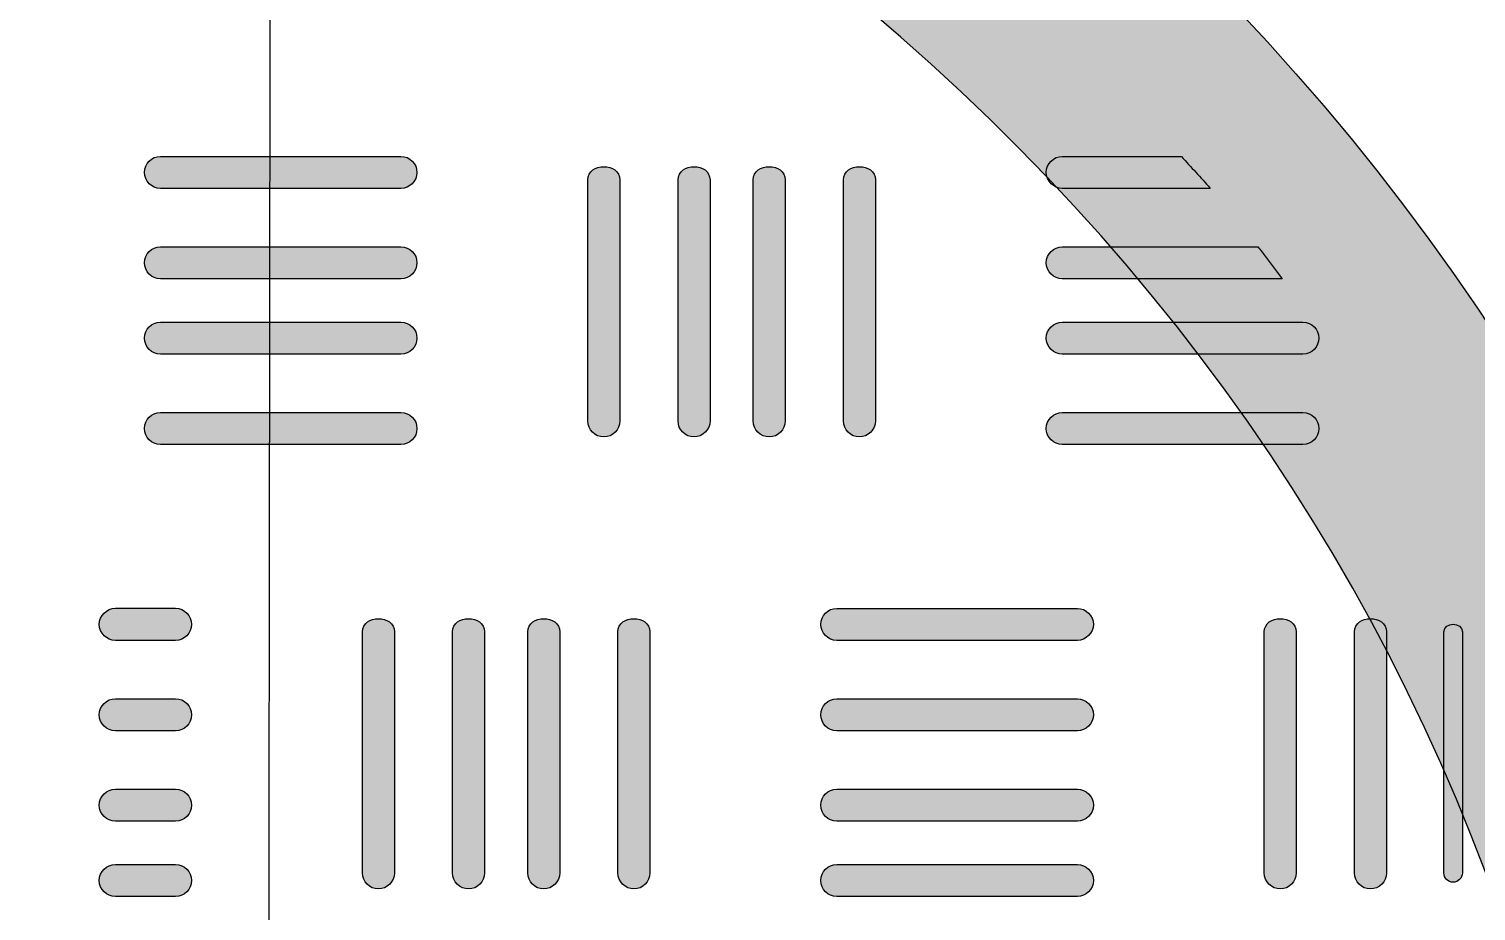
# Model space of a CAD drawing. Extents: x 4 to 307, y 9 to 217.
# Drawn here: x 200.75 to 208.86, y 143.85 to 148.79 of the extents above; entities that cross this region are included whole.
import ezdxf

# ---------------------------------------------------------------- set-up
doc = ezdxf.new("R2010")
doc.units = 0
doc.header["$MEASUREMENT"] = 0
doc.layers.add('EBENE_1', color=7, linetype='CONTINUOUS')

# ---------------------------------------------------------------- blocks, each defined once
blk = doc.blocks.new('BLOCK_11')
at = {"layer": 'EBENE_1'}
h = blk.add_hatch(color=7, dxfattribs=at)
h.dxf.hatch_style = 2
edge = h.paths.add_edge_path()
edge.add_spline(control_points=[(202.835, 148.0798), (202.835, 148.0798), (201.4869, 148.0798), (201.4869, 148.0798), (201.4376, 148.0798), (201.3973, 148.0396), (201.3973, 147.9902), (201.3973, 147.9408), (201.4376, 147.9006), (201.4869, 147.9006), (201.4869, 147.9006), (202.835, 147.9006), (202.835, 147.9006), (202.8842, 147.9006), (202.9245, 147.9408), (202.9245, 147.9902), (202.9245, 148.0396), (202.8842, 148.0798), (202.835, 148.0798)], knot_values=[0, 0, 0, 0, 1, 1, 1, 2, 2, 2, 3, 3, 3, 4, 4, 4, 5, 5, 5, 6, 6, 6, 6], degree=3, periodic=1)
h = blk.add_hatch(color=7, dxfattribs=at)
h.dxf.hatch_style = 2
edge = h.paths.add_edge_path()
edge.add_spline(control_points=[(203.9722, 146.5073), (204.0214, 146.5073), (204.0618, 146.5474), (204.0618, 146.5968), (204.0618, 146.5968), (204.0618, 147.948), (204.0618, 147.948), (204.0618, 148.0469), (203.8826, 148.0469), (203.8826, 147.948), (203.8826, 147.948), (203.8826, 146.5968), (203.8826, 146.5968), (203.8826, 146.5474), (203.9229, 146.5073), (203.9722, 146.5073)], knot_values=[0, 0, 0, 0, 1, 1, 1, 2, 2, 2, 3, 3, 3, 4, 4, 4, 5, 5, 5, 5], degree=3, periodic=1)
h = blk.add_hatch(color=7, dxfattribs=at)
h.dxf.hatch_style = 2
edge = h.paths.add_edge_path()
edge.add_spline(control_points=[(204.388, 147.948), (204.388, 147.948), (204.388, 146.5968), (204.388, 146.5968), (204.388, 146.5474), (204.4283, 146.5073), (204.4776, 146.5073), (204.5268, 146.5073), (204.5671, 146.5474), (204.5671, 146.5968), (204.5671, 146.5968), (204.5671, 147.948), (204.5671, 147.948), (204.5671, 148.0469), (204.388, 148.0469), (204.388, 147.948)], knot_values=[0, 0, 0, 0, 1, 1, 1, 2, 2, 2, 3, 3, 3, 4, 4, 4, 5, 5, 5, 5], degree=3, periodic=1)
h = blk.add_hatch(color=7, dxfattribs=at)
h.dxf.hatch_style = 2
edge = h.paths.add_edge_path()
edge.add_spline(control_points=[(204.8093, 147.948), (204.8093, 147.948), (204.8093, 146.5968), (204.8093, 146.5968), (204.8093, 146.5474), (204.8496, 146.5073), (204.8989, 146.5073), (204.9482, 146.5073), (204.9885, 146.5474), (204.9885, 146.5968), (204.9885, 146.5968), (204.9885, 147.948), (204.9885, 147.948), (204.9885, 148.0469), (204.8093, 148.0469), (204.8093, 147.948)], knot_values=[0, 0, 0, 0, 1, 1, 1, 2, 2, 2, 3, 3, 3, 4, 4, 4, 5, 5, 5, 5], degree=3, periodic=1)
h = blk.add_hatch(color=7, dxfattribs=at)
h.dxf.hatch_style = 2
edge = h.paths.add_edge_path()
edge.add_spline(control_points=[(205.3147, 147.948), (205.3147, 147.948), (205.3147, 146.5968), (205.3147, 146.5968), (205.3147, 146.5474), (205.355, 146.5073), (205.4043, 146.5073), (205.4536, 146.5073), (205.4939, 146.5474), (205.4939, 146.5968), (205.4939, 146.5968), (205.4939, 147.948), (205.4939, 147.948), (205.4939, 148.0469), (205.3147, 148.0469), (205.3147, 147.948)], knot_values=[0, 0, 0, 0, 1, 1, 1, 2, 2, 2, 3, 3, 3, 4, 4, 4, 5, 5, 5, 5], degree=3, periodic=1)
h = blk.add_hatch(color=7, dxfattribs=at)
h.dxf.hatch_style = 2
edge = h.paths.add_edge_path()
edge.add_spline(control_points=[(206.5415, 147.9006), (206.5415, 147.9006), (207.3701, 147.9006), (207.3701, 147.9006), (207.3177, 147.9616), (207.2626, 148.0198), (207.2092, 148.0798), (207.2092, 148.0798), (206.5415, 148.0798), (206.5415, 148.0798), (206.4923, 148.0798), (206.452, 148.0396), (206.452, 147.9902), (206.452, 147.9408), (206.4923, 147.9006), (206.5415, 147.9006)], knot_values=[0, 0, 0, 0, 1, 1, 1, 2, 2, 2, 3, 3, 3, 4, 4, 4, 5, 5, 5, 5], degree=3, periodic=1)
h = blk.add_hatch(color=7, dxfattribs=at)
h.dxf.hatch_style = 2
edge = h.paths.add_edge_path()
edge.add_spline(control_points=[(202.835, 147.5732), (202.835, 147.5732), (201.4869, 147.5732), (201.4869, 147.5732), (201.4376, 147.5732), (201.3973, 147.533), (201.3973, 147.4836), (201.3973, 147.4342), (201.4376, 147.394), (201.4869, 147.394), (201.4869, 147.394), (202.835, 147.394), (202.835, 147.394), (202.8842, 147.394), (202.9245, 147.4342), (202.9245, 147.4836), (202.9245, 147.533), (202.8842, 147.5732), (202.835, 147.5732)], knot_values=[0, 0, 0, 0, 1, 1, 1, 2, 2, 2, 3, 3, 3, 4, 4, 4, 5, 5, 5, 6, 6, 6, 6], degree=3, periodic=1)
h = blk.add_hatch(color=7, dxfattribs=at)
h.dxf.hatch_style = 2
edge = h.paths.add_edge_path()
edge.add_spline(control_points=[(206.5415, 147.394), (206.5415, 147.394), (207.7745, 147.394), (207.7745, 147.394), (207.7291, 147.4538), (207.6843, 147.5144), (207.6378, 147.5732), (207.6378, 147.5732), (206.5415, 147.5732), (206.5415, 147.5732), (206.4923, 147.5732), (206.452, 147.533), (206.452, 147.4836), (206.452, 147.4342), (206.4923, 147.394), (206.5415, 147.394)], knot_values=[0, 0, 0, 0, 1, 1, 1, 2, 2, 2, 3, 3, 3, 4, 4, 4, 5, 5, 5, 5], degree=3, periodic=1)
h = blk.add_hatch(color=7, dxfattribs=at)
h.dxf.hatch_style = 2
edge = h.paths.add_edge_path()
edge.add_spline(control_points=[(202.835, 147.1508), (202.835, 147.1508), (201.4869, 147.1508), (201.4869, 147.1508), (201.4376, 147.1508), (201.3973, 147.1107), (201.3973, 147.0612), (201.3973, 147.0118), (201.4376, 146.9717), (201.4869, 146.9717), (201.4869, 146.9717), (202.835, 146.9717), (202.835, 146.9717), (202.8842, 146.9717), (202.9245, 147.0118), (202.9245, 147.0612), (202.9245, 147.1107), (202.8842, 147.1508), (202.835, 147.1508)], knot_values=[0, 0, 0, 0, 1, 1, 1, 2, 2, 2, 3, 3, 3, 4, 4, 4, 5, 5, 5, 6, 6, 6, 6], degree=3, periodic=1)
h = blk.add_hatch(color=7, dxfattribs=at)
h.dxf.hatch_style = 2
edge = h.paths.add_edge_path()
edge.add_spline(control_points=[(207.8896, 147.1508), (207.8896, 147.1508), (206.5415, 147.1508), (206.5415, 147.1508), (206.4923, 147.1508), (206.452, 147.1107), (206.452, 147.0612), (206.452, 147.0118), (206.4923, 146.9717), (206.5415, 146.9717), (206.5415, 146.9717), (207.8896, 146.9717), (207.8896, 146.9717), (207.9389, 146.9717), (207.9792, 147.0118), (207.9792, 147.0612), (207.9792, 147.1107), (207.9389, 147.1508), (207.8896, 147.1508)], knot_values=[0, 0, 0, 0, 1, 1, 1, 2, 2, 2, 3, 3, 3, 4, 4, 4, 5, 5, 5, 6, 6, 6, 6], degree=3, periodic=1)
h = blk.add_hatch(color=7, dxfattribs=at)
h.dxf.hatch_style = 2
edge = h.paths.add_edge_path()
edge.add_spline(control_points=[(202.835, 146.644), (202.835, 146.644), (201.4869, 146.644), (201.4869, 146.644), (201.4376, 146.644), (201.3973, 146.6039), (201.3973, 146.5545), (201.3973, 146.505), (201.4376, 146.4649), (201.4869, 146.4649), (201.4869, 146.4649), (202.835, 146.4649), (202.835, 146.4649), (202.8842, 146.4649), (202.9245, 146.505), (202.9245, 146.5545), (202.9245, 146.6039), (202.8842, 146.644), (202.835, 146.644)], knot_values=[0, 0, 0, 0, 1, 1, 1, 2, 2, 2, 3, 3, 3, 4, 4, 4, 5, 5, 5, 6, 6, 6, 6], degree=3, periodic=1)
h = blk.add_hatch(color=7, dxfattribs=at)
h.dxf.hatch_style = 2
edge = h.paths.add_edge_path()
edge.add_spline(control_points=[(207.8896, 146.644), (207.8896, 146.644), (206.5415, 146.644), (206.5415, 146.644), (206.4923, 146.644), (206.452, 146.6039), (206.452, 146.5545), (206.452, 146.505), (206.4923, 146.4649), (206.5415, 146.4649), (206.5415, 146.4649), (207.8896, 146.4649), (207.8896, 146.4649), (207.9389, 146.4649), (207.9792, 146.505), (207.9792, 146.5545), (207.9792, 146.6039), (207.9389, 146.644), (207.8896, 146.644)], knot_values=[0, 0, 0, 0, 1, 1, 1, 2, 2, 2, 3, 3, 3, 4, 4, 4, 5, 5, 5, 6, 6, 6, 6], degree=3, periodic=1)
h = blk.add_hatch(color=7, dxfattribs=at)
h.dxf.hatch_style = 2
edge = h.paths.add_edge_path()
edge.add_spline(control_points=[(201.2344, 145.3668), (201.2344, 145.3668), (201.5713, 145.3668), (201.5713, 145.3668), (201.6209, 145.3668), (201.6612, 145.4071), (201.6612, 145.4567), (201.6612, 145.5063), (201.6209, 145.5466), (201.5713, 145.5466), (201.5713, 145.5466), (201.2344, 145.5466), (201.2344, 145.5466), (201.1848, 145.5466), (201.1444, 145.5063), (201.1444, 145.4567), (201.1444, 145.4071), (201.1848, 145.3668), (201.2344, 145.3668)], knot_values=[0, 0, 0, 0, 1, 1, 1, 2, 2, 2, 3, 3, 3, 4, 4, 4, 5, 5, 5, 6, 6, 6, 6], degree=3, periodic=1)
h = blk.add_hatch(color=7, dxfattribs=at)
h.dxf.hatch_style = 2
edge = h.paths.add_edge_path()
edge.add_spline(control_points=[(202.7981, 144.0631), (202.7981, 144.0631), (202.7981, 145.4143), (202.7981, 145.4143), (202.7981, 145.5132), (202.6189, 145.5132), (202.6189, 145.4143), (202.6189, 145.4143), (202.6189, 144.0631), (202.6189, 144.0631), (202.6189, 144.0137), (202.6593, 143.9736), (202.7085, 143.9736), (202.7578, 143.9736), (202.7981, 144.0137), (202.7981, 144.0631)], knot_values=[0, 0, 0, 0, 1, 1, 1, 2, 2, 2, 3, 3, 3, 4, 4, 4, 5, 5, 5, 5], degree=3, periodic=1)
h = blk.add_hatch(color=7, dxfattribs=at)
h.dxf.hatch_style = 2
edge = h.paths.add_edge_path()
edge.add_spline(control_points=[(203.2139, 143.9736), (203.2632, 143.9736), (203.3035, 144.0137), (203.3035, 144.0631), (203.3035, 144.0631), (203.3035, 145.4143), (203.3035, 145.4143), (203.3035, 145.5132), (203.1243, 145.5132), (203.1243, 145.4143), (203.1243, 145.4143), (203.1243, 144.0631), (203.1243, 144.0631), (203.1243, 144.0137), (203.1646, 143.9736), (203.2139, 143.9736)], knot_values=[0, 0, 0, 0, 1, 1, 1, 2, 2, 2, 3, 3, 3, 4, 4, 4, 5, 5, 5, 5], degree=3, periodic=1)
h = blk.add_hatch(color=7, dxfattribs=at)
h.dxf.hatch_style = 2
edge = h.paths.add_edge_path()
edge.add_spline(control_points=[(203.6352, 143.9736), (203.6845, 143.9736), (203.7248, 144.0137), (203.7248, 144.0631), (203.7248, 144.0631), (203.7248, 145.4143), (203.7248, 145.4143), (203.7248, 145.5132), (203.5457, 145.5132), (203.5457, 145.4143), (203.5457, 145.4143), (203.5457, 144.0631), (203.5457, 144.0631), (203.5457, 144.0137), (203.586, 143.9736), (203.6352, 143.9736)], knot_values=[0, 0, 0, 0, 1, 1, 1, 2, 2, 2, 3, 3, 3, 4, 4, 4, 5, 5, 5, 5], degree=3, periodic=1)
h = blk.add_hatch(color=7, dxfattribs=at)
h.dxf.hatch_style = 2
edge = h.paths.add_edge_path()
edge.add_spline(control_points=[(204.2302, 145.4143), (204.2302, 145.5132), (204.0511, 145.5132), (204.0511, 145.4143), (204.0511, 145.4143), (204.0511, 144.0631), (204.0511, 144.0631), (204.0511, 144.0137), (204.0914, 143.9736), (204.1406, 143.9736), (204.1899, 143.9736), (204.2302, 144.0137), (204.2302, 144.0631), (204.2302, 144.0631), (204.2302, 145.4143), (204.2302, 145.4143)], knot_values=[0, 0, 0, 0, 1, 1, 1, 2, 2, 2, 3, 3, 3, 4, 4, 4, 5, 5, 5, 5], degree=3, periodic=1)
h = blk.add_hatch(color=7, dxfattribs=at)
h.dxf.hatch_style = 2
edge = h.paths.add_edge_path()
edge.add_spline(control_points=[(205.2779, 145.3671), (205.2779, 145.3671), (206.6259, 145.3671), (206.6259, 145.3671), (206.6752, 145.3671), (206.7155, 145.4072), (206.7155, 145.4567), (206.7155, 145.5061), (206.6752, 145.5463), (206.6259, 145.5463), (206.6259, 145.5463), (205.2779, 145.5463), (205.2779, 145.5463), (205.2286, 145.5463), (205.1883, 145.5061), (205.1883, 145.4567), (205.1883, 145.4072), (205.2286, 145.3671), (205.2779, 145.3671)], knot_values=[0, 0, 0, 0, 1, 1, 1, 2, 2, 2, 3, 3, 3, 4, 4, 4, 5, 5, 5, 6, 6, 6, 6], degree=3, periodic=1)
h = blk.add_hatch(color=7, dxfattribs=at)
h.dxf.hatch_style = 2
edge = h.paths.add_edge_path()
edge.add_spline(control_points=[(207.8527, 144.0631), (207.8527, 144.0631), (207.8527, 145.4143), (207.8527, 145.4143), (207.8527, 145.5132), (207.6736, 145.5132), (207.6736, 145.4143), (207.6736, 145.4143), (207.6736, 144.0631), (207.6736, 144.0631), (207.6736, 144.0137), (207.7139, 143.9736), (207.7632, 143.9736), (207.8124, 143.9736), (207.8527, 144.0137), (207.8527, 144.0631)], knot_values=[0, 0, 0, 0, 1, 1, 1, 2, 2, 2, 3, 3, 3, 4, 4, 4, 5, 5, 5, 5], degree=3, periodic=1)
h = blk.add_hatch(color=7, dxfattribs=at)
h.dxf.hatch_style = 2
edge = h.paths.add_edge_path()
edge.add_spline(control_points=[(208.2686, 143.9736), (208.3178, 143.9736), (208.3581, 144.0137), (208.3581, 144.0631), (208.3581, 144.0631), (208.3581, 145.4143), (208.3581, 145.4143), (208.3581, 145.5132), (208.179, 145.5132), (208.179, 145.4143), (208.179, 145.4143), (208.179, 144.0631), (208.179, 144.0631), (208.179, 144.0137), (208.2193, 143.9736), (208.2686, 143.9736)], knot_values=[0, 0, 0, 0, 1, 1, 1, 2, 2, 2, 3, 3, 3, 4, 4, 4, 5, 5, 5, 5], degree=3, periodic=1)
h = blk.add_hatch(color=7, dxfattribs=at)
h.dxf.hatch_style = 2
edge = h.paths.add_edge_path()
edge.add_spline(control_points=[(208.7319, 144.0113), (208.7605, 144.0113), (208.7836, 144.0345), (208.7836, 144.0631), (208.7836, 144.0631), (208.7836, 145.4143), (208.7836, 145.4143), (208.7836, 145.4715), (208.6803, 145.4715), (208.6803, 145.4143), (208.6803, 145.4143), (208.6803, 144.0631), (208.6803, 144.0631), (208.6803, 144.0345), (208.7033, 144.0113), (208.7319, 144.0113)], knot_values=[0, 0, 0, 0, 1, 1, 1, 2, 2, 2, 3, 3, 3, 4, 4, 4, 5, 5, 5, 5], degree=3, periodic=1)
h = blk.add_hatch(color=7, dxfattribs=at)
h.dxf.hatch_style = 2
edge = h.paths.add_edge_path()
edge.add_spline(control_points=[(201.2344, 144.86), (201.2344, 144.86), (201.5713, 144.86), (201.5713, 144.86), (201.6209, 144.86), (201.6612, 144.9003), (201.6612, 144.9499), (201.6612, 144.9995), (201.6209, 145.0398), (201.5713, 145.0398), (201.5713, 145.0398), (201.2344, 145.0398), (201.2344, 145.0398), (201.1848, 145.0398), (201.1444, 144.9995), (201.1444, 144.9499), (201.1444, 144.9003), (201.1848, 144.86), (201.2344, 144.86)], knot_values=[0, 0, 0, 0, 1, 1, 1, 2, 2, 2, 3, 3, 3, 4, 4, 4, 5, 5, 5, 6, 6, 6, 6], degree=3, periodic=1)
h = blk.add_hatch(color=7, dxfattribs=at)
h.dxf.hatch_style = 2
edge = h.paths.add_edge_path()
edge.add_spline(control_points=[(205.2779, 144.8603), (205.2779, 144.8603), (206.6259, 144.8603), (206.6259, 144.8603), (206.6752, 144.8603), (206.7155, 144.9005), (206.7155, 144.9499), (206.7155, 144.9993), (206.6752, 145.0395), (206.6259, 145.0395), (206.6259, 145.0395), (205.2779, 145.0395), (205.2779, 145.0395), (205.2286, 145.0395), (205.1883, 144.9993), (205.1883, 144.9499), (205.1883, 144.9005), (205.2286, 144.8603), (205.2779, 144.8603)], knot_values=[0, 0, 0, 0, 1, 1, 1, 2, 2, 2, 3, 3, 3, 4, 4, 4, 5, 5, 5, 6, 6, 6, 6], degree=3, periodic=1)
h = blk.add_hatch(color=7, dxfattribs=at)
h.dxf.hatch_style = 2
edge = h.paths.add_edge_path()
edge.add_spline(control_points=[(201.2344, 144.3532), (201.2344, 144.3532), (201.5713, 144.3532), (201.5713, 144.3532), (201.6209, 144.3532), (201.6612, 144.3935), (201.6612, 144.4431), (201.6612, 144.4927), (201.6209, 144.533), (201.5713, 144.533), (201.5713, 144.533), (201.2344, 144.533), (201.2344, 144.533), (201.1848, 144.533), (201.1444, 144.4927), (201.1444, 144.4431), (201.1444, 144.3935), (201.1848, 144.3532), (201.2344, 144.3532)], knot_values=[0, 0, 0, 0, 1, 1, 1, 2, 2, 2, 3, 3, 3, 4, 4, 4, 5, 5, 5, 6, 6, 6, 6], degree=3, periodic=1)
h = blk.add_hatch(color=7, dxfattribs=at)
h.dxf.hatch_style = 2
edge = h.paths.add_edge_path()
edge.add_spline(control_points=[(205.2779, 144.3536), (205.2779, 144.3536), (206.6259, 144.3536), (206.6259, 144.3536), (206.6752, 144.3536), (206.7155, 144.3937), (206.7155, 144.4431), (206.7155, 144.4926), (206.6752, 144.5327), (206.6259, 144.5327), (206.6259, 144.5327), (205.2779, 144.5327), (205.2779, 144.5327), (205.2286, 144.5327), (205.1883, 144.4926), (205.1883, 144.4431), (205.1883, 144.3937), (205.2286, 144.3536), (205.2779, 144.3536)], knot_values=[0, 0, 0, 0, 1, 1, 1, 2, 2, 2, 3, 3, 3, 4, 4, 4, 5, 5, 5, 6, 6, 6, 6], degree=3, periodic=1)
h = blk.add_hatch(color=7, dxfattribs=at)
h.dxf.hatch_style = 2
edge = h.paths.add_edge_path()
edge.add_spline(control_points=[(201.2344, 143.931), (201.2344, 143.931), (201.5713, 143.931), (201.5713, 143.931), (201.6209, 143.931), (201.6612, 143.9713), (201.6612, 144.0209), (201.6612, 144.0705), (201.6209, 144.1109), (201.5713, 144.1109), (201.5713, 144.1109), (201.2344, 144.1109), (201.2344, 144.1109), (201.1848, 144.1109), (201.1444, 144.0705), (201.1444, 144.0209), (201.1444, 143.9713), (201.1848, 143.931), (201.2344, 143.931)], knot_values=[0, 0, 0, 0, 1, 1, 1, 2, 2, 2, 3, 3, 3, 4, 4, 4, 5, 5, 5, 6, 6, 6, 6], degree=3, periodic=1)
h = blk.add_hatch(color=7, dxfattribs=at)
h.dxf.hatch_style = 2
edge = h.paths.add_edge_path()
edge.add_spline(control_points=[(205.2779, 143.9314), (205.2779, 143.9314), (206.6259, 143.9314), (206.6259, 143.9314), (206.6752, 143.9314), (206.7155, 143.9715), (206.7155, 144.0209), (206.7155, 144.0704), (206.6752, 144.1105), (206.6259, 144.1105), (206.6259, 144.1105), (205.2779, 144.1105), (205.2779, 144.1105), (205.2286, 144.1105), (205.1883, 144.0704), (205.1883, 144.0209), (205.1883, 143.9715), (205.2286, 143.9314), (205.2779, 143.9314)], knot_values=[0, 0, 0, 0, 1, 1, 1, 2, 2, 2, 3, 3, 3, 4, 4, 4, 5, 5, 5, 6, 6, 6, 6], degree=3, periodic=1)
for points, knots in [([(202.835, 148.0798), (202.835, 148.0798), (201.4869, 148.0798), (201.4869, 148.0798), (201.4376, 148.0798), (201.3973, 148.0396), (201.3973, 147.9902), (201.3973, 147.9408), (201.4376, 147.9006), (201.4869, 147.9006), (201.4869, 147.9006), (202.835, 147.9006), (202.835, 147.9006), (202.8842, 147.9006), (202.9245, 147.9408), (202.9245, 147.9902), (202.9245, 148.0396), (202.8842, 148.0798), (202.835, 148.0798)], [0, 0, 0, 0, 1, 1, 1, 2, 2, 2, 3, 3, 3, 4, 4, 4, 5, 5, 5, 6, 6, 6, 6]), ([(203.9722, 146.5073), (204.0214, 146.5073), (204.0618, 146.5474), (204.0618, 146.5968), (204.0618, 146.5968), (204.0618, 147.948), (204.0618, 147.948), (204.0618, 148.0469), (203.8826, 148.0469), (203.8826, 147.948), (203.8826, 147.948), (203.8826, 146.5968), (203.8826, 146.5968), (203.8826, 146.5474), (203.9229, 146.5073), (203.9722, 146.5073)], [0, 0, 0, 0, 1, 1, 1, 2, 2, 2, 3, 3, 3, 4, 4, 4, 5, 5, 5, 5]), ([(204.388, 147.948), (204.388, 147.948), (204.388, 146.5968), (204.388, 146.5968), (204.388, 146.5474), (204.4283, 146.5073), (204.4776, 146.5073), (204.5268, 146.5073), (204.5671, 146.5474), (204.5671, 146.5968), (204.5671, 146.5968), (204.5671, 147.948), (204.5671, 147.948), (204.5671, 148.0469), (204.388, 148.0469), (204.388, 147.948)], [0, 0, 0, 0, 1, 1, 1, 2, 2, 2, 3, 3, 3, 4, 4, 4, 5, 5, 5, 5]), ([(204.8093, 147.948), (204.8093, 147.948), (204.8093, 146.5968), (204.8093, 146.5968), (204.8093, 146.5474), (204.8496, 146.5073), (204.8989, 146.5073), (204.9482, 146.5073), (204.9885, 146.5474), (204.9885, 146.5968), (204.9885, 146.5968), (204.9885, 147.948), (204.9885, 147.948), (204.9885, 148.0469), (204.8093, 148.0469), (204.8093, 147.948)], [0, 0, 0, 0, 1, 1, 1, 2, 2, 2, 3, 3, 3, 4, 4, 4, 5, 5, 5, 5]), ([(205.3147, 147.948), (205.3147, 147.948), (205.3147, 146.5968), (205.3147, 146.5968), (205.3147, 146.5474), (205.355, 146.5073), (205.4043, 146.5073), (205.4536, 146.5073), (205.4939, 146.5474), (205.4939, 146.5968), (205.4939, 146.5968), (205.4939, 147.948), (205.4939, 147.948), (205.4939, 148.0469), (205.3147, 148.0469), (205.3147, 147.948)], [0, 0, 0, 0, 1, 1, 1, 2, 2, 2, 3, 3, 3, 4, 4, 4, 5, 5, 5, 5]), ([(206.5415, 147.9006), (206.5415, 147.9006), (207.3701, 147.9006), (207.3701, 147.9006), (207.3177, 147.9616), (207.2626, 148.0198), (207.2092, 148.0798), (207.2092, 148.0798), (206.5415, 148.0798), (206.5415, 148.0798), (206.4923, 148.0798), (206.452, 148.0396), (206.452, 147.9902), (206.452, 147.9408), (206.4923, 147.9006), (206.5415, 147.9006)], [0, 0, 0, 0, 1, 1, 1, 2, 2, 2, 3, 3, 3, 4, 4, 4, 5, 5, 5, 5]), ([(202.835, 147.5732), (202.835, 147.5732), (201.4869, 147.5732), (201.4869, 147.5732), (201.4376, 147.5732), (201.3973, 147.533), (201.3973, 147.4836), (201.3973, 147.4342), (201.4376, 147.394), (201.4869, 147.394), (201.4869, 147.394), (202.835, 147.394), (202.835, 147.394), (202.8842, 147.394), (202.9245, 147.4342), (202.9245, 147.4836), (202.9245, 147.533), (202.8842, 147.5732), (202.835, 147.5732)], [0, 0, 0, 0, 1, 1, 1, 2, 2, 2, 3, 3, 3, 4, 4, 4, 5, 5, 5, 6, 6, 6, 6]), ([(206.5415, 147.394), (206.5415, 147.394), (207.7745, 147.394), (207.7745, 147.394), (207.7291, 147.4538), (207.6843, 147.5144), (207.6378, 147.5732), (207.6378, 147.5732), (206.5415, 147.5732), (206.5415, 147.5732), (206.4923, 147.5732), (206.452, 147.533), (206.452, 147.4836), (206.452, 147.4342), (206.4923, 147.394), (206.5415, 147.394)], [0, 0, 0, 0, 1, 1, 1, 2, 2, 2, 3, 3, 3, 4, 4, 4, 5, 5, 5, 5]), ([(202.835, 147.1508), (202.835, 147.1508), (201.4869, 147.1508), (201.4869, 147.1508), (201.4376, 147.1508), (201.3973, 147.1107), (201.3973, 147.0612), (201.3973, 147.0118), (201.4376, 146.9717), (201.4869, 146.9717), (201.4869, 146.9717), (202.835, 146.9717), (202.835, 146.9717), (202.8842, 146.9717), (202.9245, 147.0118), (202.9245, 147.0612), (202.9245, 147.1107), (202.8842, 147.1508), (202.835, 147.1508)], [0, 0, 0, 0, 1, 1, 1, 2, 2, 2, 3, 3, 3, 4, 4, 4, 5, 5, 5, 6, 6, 6, 6]), ([(207.8896, 147.1508), (207.8896, 147.1508), (206.5415, 147.1508), (206.5415, 147.1508), (206.4923, 147.1508), (206.452, 147.1107), (206.452, 147.0612), (206.452, 147.0118), (206.4923, 146.9717), (206.5415, 146.9717), (206.5415, 146.9717), (207.8896, 146.9717), (207.8896, 146.9717), (207.9389, 146.9717), (207.9792, 147.0118), (207.9792, 147.0612), (207.9792, 147.1107), (207.9389, 147.1508), (207.8896, 147.1508)], [0, 0, 0, 0, 1, 1, 1, 2, 2, 2, 3, 3, 3, 4, 4, 4, 5, 5, 5, 6, 6, 6, 6]), ([(202.835, 146.644), (202.835, 146.644), (201.4869, 146.644), (201.4869, 146.644), (201.4376, 146.644), (201.3973, 146.6039), (201.3973, 146.5545), (201.3973, 146.505), (201.4376, 146.4649), (201.4869, 146.4649), (201.4869, 146.4649), (202.835, 146.4649), (202.835, 146.4649), (202.8842, 146.4649), (202.9245, 146.505), (202.9245, 146.5545), (202.9245, 146.6039), (202.8842, 146.644), (202.835, 146.644)], [0, 0, 0, 0, 1, 1, 1, 2, 2, 2, 3, 3, 3, 4, 4, 4, 5, 5, 5, 6, 6, 6, 6]), ([(207.8896, 146.644), (207.8896, 146.644), (206.5415, 146.644), (206.5415, 146.644), (206.4923, 146.644), (206.452, 146.6039), (206.452, 146.5545), (206.452, 146.505), (206.4923, 146.4649), (206.5415, 146.4649), (206.5415, 146.4649), (207.8896, 146.4649), (207.8896, 146.4649), (207.9389, 146.4649), (207.9792, 146.505), (207.9792, 146.5545), (207.9792, 146.6039), (207.9389, 146.644), (207.8896, 146.644)], [0, 0, 0, 0, 1, 1, 1, 2, 2, 2, 3, 3, 3, 4, 4, 4, 5, 5, 5, 6, 6, 6, 6]), ([(201.2344, 145.3668), (201.2344, 145.3668), (201.5713, 145.3668), (201.5713, 145.3668), (201.6209, 145.3668), (201.6612, 145.4071), (201.6612, 145.4567), (201.6612, 145.5063), (201.6209, 145.5466), (201.5713, 145.5466), (201.5713, 145.5466), (201.2344, 145.5466), (201.2344, 145.5466), (201.1848, 145.5466), (201.1444, 145.5063), (201.1444, 145.4567), (201.1444, 145.4071), (201.1848, 145.3668), (201.2344, 145.3668)], [0, 0, 0, 0, 1, 1, 1, 2, 2, 2, 3, 3, 3, 4, 4, 4, 5, 5, 5, 6, 6, 6, 6]), ([(202.7981, 144.0631), (202.7981, 144.0631), (202.7981, 145.4143), (202.7981, 145.4143), (202.7981, 145.5132), (202.6189, 145.5132), (202.6189, 145.4143), (202.6189, 145.4143), (202.6189, 144.0631), (202.6189, 144.0631), (202.6189, 144.0137), (202.6593, 143.9736), (202.7085, 143.9736), (202.7578, 143.9736), (202.7981, 144.0137), (202.7981, 144.0631)], [0, 0, 0, 0, 1, 1, 1, 2, 2, 2, 3, 3, 3, 4, 4, 4, 5, 5, 5, 5]), ([(203.2139, 143.9736), (203.2632, 143.9736), (203.3035, 144.0137), (203.3035, 144.0631), (203.3035, 144.0631), (203.3035, 145.4143), (203.3035, 145.4143), (203.3035, 145.5132), (203.1243, 145.5132), (203.1243, 145.4143), (203.1243, 145.4143), (203.1243, 144.0631), (203.1243, 144.0631), (203.1243, 144.0137), (203.1646, 143.9736), (203.2139, 143.9736)], [0, 0, 0, 0, 1, 1, 1, 2, 2, 2, 3, 3, 3, 4, 4, 4, 5, 5, 5, 5]), ([(203.6352, 143.9736), (203.6845, 143.9736), (203.7248, 144.0137), (203.7248, 144.0631), (203.7248, 144.0631), (203.7248, 145.4143), (203.7248, 145.4143), (203.7248, 145.5132), (203.5457, 145.5132), (203.5457, 145.4143), (203.5457, 145.4143), (203.5457, 144.0631), (203.5457, 144.0631), (203.5457, 144.0137), (203.586, 143.9736), (203.6352, 143.9736)], [0, 0, 0, 0, 1, 1, 1, 2, 2, 2, 3, 3, 3, 4, 4, 4, 5, 5, 5, 5]), ([(204.2302, 145.4143), (204.2302, 145.5132), (204.0511, 145.5132), (204.0511, 145.4143), (204.0511, 145.4143), (204.0511, 144.0631), (204.0511, 144.0631), (204.0511, 144.0137), (204.0914, 143.9736), (204.1406, 143.9736), (204.1899, 143.9736), (204.2302, 144.0137), (204.2302, 144.0631), (204.2302, 144.0631), (204.2302, 145.4143), (204.2302, 145.4143)], [0, 0, 0, 0, 1, 1, 1, 2, 2, 2, 3, 3, 3, 4, 4, 4, 5, 5, 5, 5]), ([(205.2779, 145.3671), (205.2779, 145.3671), (206.6259, 145.3671), (206.6259, 145.3671), (206.6752, 145.3671), (206.7155, 145.4072), (206.7155, 145.4567), (206.7155, 145.5061), (206.6752, 145.5463), (206.6259, 145.5463), (206.6259, 145.5463), (205.2779, 145.5463), (205.2779, 145.5463), (205.2286, 145.5463), (205.1883, 145.5061), (205.1883, 145.4567), (205.1883, 145.4072), (205.2286, 145.3671), (205.2779, 145.3671)], [0, 0, 0, 0, 1, 1, 1, 2, 2, 2, 3, 3, 3, 4, 4, 4, 5, 5, 5, 6, 6, 6, 6]), ([(207.8527, 144.0631), (207.8527, 144.0631), (207.8527, 145.4143), (207.8527, 145.4143), (207.8527, 145.5132), (207.6736, 145.5132), (207.6736, 145.4143), (207.6736, 145.4143), (207.6736, 144.0631), (207.6736, 144.0631), (207.6736, 144.0137), (207.7139, 143.9736), (207.7632, 143.9736), (207.8124, 143.9736), (207.8527, 144.0137), (207.8527, 144.0631)], [0, 0, 0, 0, 1, 1, 1, 2, 2, 2, 3, 3, 3, 4, 4, 4, 5, 5, 5, 5]), ([(208.2686, 143.9736), (208.3178, 143.9736), (208.3581, 144.0137), (208.3581, 144.0631), (208.3581, 144.0631), (208.3581, 145.4143), (208.3581, 145.4143), (208.3581, 145.5132), (208.179, 145.5132), (208.179, 145.4143), (208.179, 145.4143), (208.179, 144.0631), (208.179, 144.0631), (208.179, 144.0137), (208.2193, 143.9736), (208.2686, 143.9736)], [0, 0, 0, 0, 1, 1, 1, 2, 2, 2, 3, 3, 3, 4, 4, 4, 5, 5, 5, 5]), ([(208.7319, 144.0113), (208.7605, 144.0113), (208.7836, 144.0345), (208.7836, 144.0631), (208.7836, 144.0631), (208.7836, 145.4143), (208.7836, 145.4143), (208.7836, 145.4715), (208.6803, 145.4715), (208.6803, 145.4143), (208.6803, 145.4143), (208.6803, 144.0631), (208.6803, 144.0631), (208.6803, 144.0345), (208.7033, 144.0113), (208.7319, 144.0113)], [0, 0, 0, 0, 1, 1, 1, 2, 2, 2, 3, 3, 3, 4, 4, 4, 5, 5, 5, 5]), ([(201.2344, 144.86), (201.2344, 144.86), (201.5713, 144.86), (201.5713, 144.86), (201.6209, 144.86), (201.6612, 144.9003), (201.6612, 144.9499), (201.6612, 144.9995), (201.6209, 145.0398), (201.5713, 145.0398), (201.5713, 145.0398), (201.2344, 145.0398), (201.2344, 145.0398), (201.1848, 145.0398), (201.1444, 144.9995), (201.1444, 144.9499), (201.1444, 144.9003), (201.1848, 144.86), (201.2344, 144.86)], [0, 0, 0, 0, 1, 1, 1, 2, 2, 2, 3, 3, 3, 4, 4, 4, 5, 5, 5, 6, 6, 6, 6]), ([(205.2779, 144.8603), (205.2779, 144.8603), (206.6259, 144.8603), (206.6259, 144.8603), (206.6752, 144.8603), (206.7155, 144.9005), (206.7155, 144.9499), (206.7155, 144.9993), (206.6752, 145.0395), (206.6259, 145.0395), (206.6259, 145.0395), (205.2779, 145.0395), (205.2779, 145.0395), (205.2286, 145.0395), (205.1883, 144.9993), (205.1883, 144.9499), (205.1883, 144.9005), (205.2286, 144.8603), (205.2779, 144.8603)], [0, 0, 0, 0, 1, 1, 1, 2, 2, 2, 3, 3, 3, 4, 4, 4, 5, 5, 5, 6, 6, 6, 6]), ([(201.2344, 144.3532), (201.2344, 144.3532), (201.5713, 144.3532), (201.5713, 144.3532), (201.6209, 144.3532), (201.6612, 144.3935), (201.6612, 144.4431), (201.6612, 144.4927), (201.6209, 144.533), (201.5713, 144.533), (201.5713, 144.533), (201.2344, 144.533), (201.2344, 144.533), (201.1848, 144.533), (201.1444, 144.4927), (201.1444, 144.4431), (201.1444, 144.3935), (201.1848, 144.3532), (201.2344, 144.3532)], [0, 0, 0, 0, 1, 1, 1, 2, 2, 2, 3, 3, 3, 4, 4, 4, 5, 5, 5, 6, 6, 6, 6]), ([(205.2779, 144.3536), (205.2779, 144.3536), (206.6259, 144.3536), (206.6259, 144.3536), (206.6752, 144.3536), (206.7155, 144.3937), (206.7155, 144.4431), (206.7155, 144.4926), (206.6752, 144.5327), (206.6259, 144.5327), (206.6259, 144.5327), (205.2779, 144.5327), (205.2779, 144.5327), (205.2286, 144.5327), (205.1883, 144.4926), (205.1883, 144.4431), (205.1883, 144.3937), (205.2286, 144.3536), (205.2779, 144.3536)], [0, 0, 0, 0, 1, 1, 1, 2, 2, 2, 3, 3, 3, 4, 4, 4, 5, 5, 5, 6, 6, 6, 6]), ([(201.2344, 143.931), (201.2344, 143.931), (201.5713, 143.931), (201.5713, 143.931), (201.6209, 143.931), (201.6612, 143.9713), (201.6612, 144.0209), (201.6612, 144.0705), (201.6209, 144.1109), (201.5713, 144.1109), (201.5713, 144.1109), (201.2344, 144.1109), (201.2344, 144.1109), (201.1848, 144.1109), (201.1444, 144.0705), (201.1444, 144.0209), (201.1444, 143.9713), (201.1848, 143.931), (201.2344, 143.931)], [0, 0, 0, 0, 1, 1, 1, 2, 2, 2, 3, 3, 3, 4, 4, 4, 5, 5, 5, 6, 6, 6, 6]), ([(205.2779, 143.9314), (205.2779, 143.9314), (206.6259, 143.9314), (206.6259, 143.9314), (206.6752, 143.9314), (206.7155, 143.9715), (206.7155, 144.0209), (206.7155, 144.0704), (206.6752, 144.1105), (206.6259, 144.1105), (206.6259, 144.1105), (205.2779, 144.1105), (205.2779, 144.1105), (205.2286, 144.1105), (205.1883, 144.0704), (205.1883, 144.0209), (205.1883, 143.9715), (205.2286, 143.9314), (205.2779, 143.9314)], [0, 0, 0, 0, 1, 1, 1, 2, 2, 2, 3, 3, 3, 4, 4, 4, 5, 5, 5, 6, 6, 6, 6])]:
    blk.add_open_spline(points, degree=3, knots=knots, dxfattribs=at)

msp = doc.modelspace()

# ---------------------------------------------------------------- hatches: boundary and pattern name
at = {"layer": 'EBENE_1'}
h = msp.add_hatch(color=7, dxfattribs=at)
h.dxf.hatch_style = 2
edge = h.paths.add_edge_path()
edge.add_spline(control_points=[(264.516, 149.8092), (268.327, 160.8244), (269.304, 170.157), (261.5077, 175.6147), (260.1011, 177.9017), (258.1081, 180.1125), (256.0321, 180.4671), (255.0323, 180.6361), (253.7611, 180.2253), (252.8254, 179.3042), (251.6231, 179.6761), (250.42, 180.0484), (249.3011, 180.4416), (245.7195, 181.7117), (244.8052, 181.8388), (241.173, 180.3655), (239.527, 179.707), (237.3397, 179.3489), (235.4338, 179.0574), (232.1565, 181.7356), (228.8241, 178.1687), (226.9152, 174.6289), (226.8173, 174.5591), (226.7191, 174.4894), (226.6189, 174.4219), (216.4079, 167.5639), (218.4909, 155.8292), (223.8249, 148.6663), (222.1485, 145.6946), (218.948, 134.9503), (225.3997, 135.4075), (229.6668, 135.7122), (226.0856, 142.1893), (227.4319, 145.3135), (229.6144, 143.356), (233.3296, 142.3959), (236.2862, 141.8312), (236.599, 137.8253), (236.5566, 133.8038), (234.5946, 130.8608), (231.2673, 125.9078), (222.4786, 131.7245), (218.999, 133.8327), (218.8764, 133.9022), (218.7472, 133.9645), (218.6235, 134.0329), (217.2906, 137.9062), (214.6172, 140.3712), (211.0326, 140.9574), (210.6061, 146.2699), (207.2722, 150.5106), (201.8062, 152.6507), (201.4418, 152.793), (201.0339, 152.6137), (200.8919, 152.2509), (200.75, 151.8882), (200.9288, 151.4789), (201.2915, 151.3368), (206.4137, 149.3314), (209.463, 145.3113), (209.658, 140.3076), (209.6714, 139.9566), (209.9412, 139.6693), (210.2905, 139.6333), (213.6946, 139.2824), (215.6094, 137.2079), (216.6867, 135.0344), (216.2491, 135.2473), (215.8119, 135.4614), (215.3668, 135.6614), (210.8455, 137.7188), (206.0196, 139.0652), (201.4728, 139.7509), (201.4728, 139.7509), (201.3205, 125.1459), (201.3205, 125.1459), (204.521, 124.4347), (208.2548, 123.3171), (211.0233, 121.5138), (212.4202, 120.5993), (213.8682, 119.7864), (215.3668, 119.0753), (215.5274, 118.9971), (215.69, 118.922), (215.8516, 118.8461), (214.9076, 117.1841), (213.7146, 115.8745), (212.3455, 115.1527), (212.0006, 114.971), (211.8687, 114.5443), (212.0502, 114.1997), (212.1767, 113.9599), (212.4216, 113.8229), (212.6752, 113.8229), (212.7861, 113.8229), (212.8984, 113.8491), (213.0035, 113.9046), (214.723, 114.811), (216.1124, 116.3601), (217.1631, 118.2566), (225.2105, 114.8129), (234.3418, 113.9371), (241.4524, 116.205), (242.0112, 116.3828), (242.57, 116.5607), (243.1033, 116.7893), (250.5709, 119.8119), (253.3652, 126.8223), (253.3907, 134.1883), (253.3907, 134.1883), (253.3907, 134.4932), (253.3907, 134.4932), (253.3652, 137.1347), (253.0094, 139.8017), (252.3748, 142.3671), (252.3827, 142.3671), (252.2432, 142.9535), (252.0471, 143.8235), (254.0305, 145.6158), (260.2227, 146.7464), (261.4423, 147.0407), (263.6774, 145.5166), (262.2553, 132.3341), (266.8779, 137.7443), (270.4595, 141.9353), (264.3124, 147.5487), (264.516, 149.8092)], knot_values=[0, 0, 0, 0, 1, 1, 1, 2, 2, 2, 3, 3, 3, 4, 4, 4, 5, 5, 5, 6, 6, 6, 7, 7, 7, 8, 8, 8, 9, 9, 9, 10, 10, 10, 11, 11, 11, 12, 12, 12, 13, 13, 13, 14, 14, 14, 15, 15, 15, 16, 16, 16, 17, 17, 17, 18, 18, 18, 19, 19, 19, 20, 20, 20, 21, 21, 21, 22, 22, 22, 23, 23, 23, 24, 24, 24, 25, 25, 25, 26, 26, 26, 27, 27, 27, 28, 28, 28, 29, 29, 29, 30, 30, 30, 31, 31, 31, 32, 32, 32, 33, 33, 33, 34, 34, 34, 35, 35, 35, 36, 36, 36, 37, 37, 37, 38, 38, 38, 39, 39, 39, 40, 40, 40, 41, 41, 41, 42, 42, 42, 42], degree=3, periodic=1)
edge = h.paths.add_edge_path()
edge.add_spline(control_points=[(207.9754, 124.6888), (206.7562, 125.2221), (205.2575, 125.6539), (203.8857, 126.0094), (202.7936, 130.2767), (204.8255, 135.8393), (207.1372, 137.7443), (209.9567, 136.9823), (212.6996, 135.9408), (215.3668, 134.5185), (215.3923, 134.5185), (215.4175, 134.4932), (215.443, 134.4932), (215.4175, 134.4932), (215.3923, 134.4932), (215.3668, 134.4677), (212.1409, 133.7564), (208.7371, 129.2353), (207.9754, 124.6888)], knot_values=[0, 0, 0, 0, 1, 1, 1, 2, 2, 2, 3, 3, 3, 4, 4, 4, 5, 5, 5, 6, 6, 6, 6], degree=3, periodic=1)
edge = h.paths.add_edge_path()
edge.add_spline(control_points=[(223.1138, 117.4496), (221.289, 117.8606), (219.4231, 118.6655), (217.7887, 119.5127), (217.3509, 119.7395), (216.9295, 119.9692), (216.5303, 120.1953), (216.1172, 120.4294), (215.7269, 120.6599), (215.3668, 120.8787), (215.3413, 120.8787), (215.3159, 120.9042), (215.2907, 120.9042), (215.2397, 121.4883), (215.2907, 122.0726), (215.3668, 122.6567), (215.6817, 124.6895), (216.7714, 126.6818), (218.1446, 128.2291), (218.5735, 128.7126), (219.0307, 129.1502), (219.5003, 129.5345), (220.1938, 130.1024), (220.9145, 130.5513), (221.6152, 130.8355), (223.2661, 129.8957), (225.0951, 129.0067), (226.8983, 128.4226), (224.4598, 125.8825), (222.2501, 121.4121), (223.1138, 117.4496)], knot_values=[0, 0, 0, 0, 1, 1, 1, 2, 2, 2, 3, 3, 3, 4, 4, 4, 5, 5, 5, 6, 6, 6, 7, 7, 7, 8, 8, 8, 9, 9, 9, 10, 10, 10, 10], degree=3, periodic=1)
edge = h.paths.add_edge_path()
edge.add_spline(control_points=[(241.4524, 117.2465), (239.0901, 116.4083), (236.4739, 116.0526), (233.8071, 116.1797), (231.5467, 120.3452), (230.8863, 124.1298), (232.8418, 128.0924), (233.5277, 128.3717), (234.2897, 128.8034), (234.8485, 129.3622), (236.4998, 126.9746), (238.684, 123.5965), (241.4524, 121.5391), (242.7988, 120.5484), (244.2719, 119.8372), (245.8976, 119.6849), (244.5768, 118.6182), (243.0782, 117.8306), (241.4524, 117.2465)], knot_values=[0, 0, 0, 0, 1, 1, 1, 2, 2, 2, 3, 3, 3, 4, 4, 4, 5, 5, 5, 6, 6, 6, 6], degree=3, periodic=1)
edge = h.paths.add_edge_path()
edge.add_spline(control_points=[(251.6889, 129.3622), (248.3106, 129.2353), (244.6019, 129.5402), (241.4524, 130.5561), (239.7506, 131.0894), (238.2268, 131.8261), (237.0331, 132.7913), (237.3376, 134.0613), (237.6425, 136.271), (237.7441, 137.6935), (238.9888, 137.4394), (240.2336, 137.2617), (241.4524, 137.1347), (245.4911, 136.7537), (249.2756, 137.0839), (252.0189, 138.557), (252.3238, 135.5853), (252.3238, 132.3849), (251.6889, 129.3622)], knot_values=[0, 0, 0, 0, 1, 1, 1, 2, 2, 2, 3, 3, 3, 4, 4, 4, 5, 5, 5, 6, 6, 6, 6], degree=3, periodic=1)
edge = h.paths.add_edge_path()
edge.add_spline(control_points=[(265.7858, 137.6682), (263.9062, 135.9155), (263.9317, 148.8949), (261.1122, 148.0314), (257.5107, 146.8854), (254.8973, 146.5946), (251.7736, 145.0646), (251.0195, 144.6957), (250.2371, 144.2564), (249.4027, 143.7133), (246.6087, 141.8845), (243.4592, 141.3512), (240.2842, 142.5957), (238.921, 143.135), (237.5312, 143.3412), (236.1356, 143.5388), (233.9163, 143.8528), (231.6821, 144.145), (229.5145, 145.7199), (223.139, 150.3682), (228.9302, 134.5693), (224.4092, 136.7029), (221.0309, 138.3031), (223.7488, 145.8723), (225.0441, 148.4377), (225.5013, 149.3267), (222.6312, 152.6542), (222.123, 154.432), (220.8091, 158.91), (218.8485, 166.9539), (226.0139, 172.7136), (225.4782, 171.3819), (225.216, 170.2411), (225.3235, 169.6976), (225.3745, 169.3674), (225.6029, 169.1133), (225.7807, 169.6721), (226.2144, 171.1139), (226.7205, 172.4659), (227.2934, 173.6674), (227.6962, 174.5121), (228.132, 175.2809), (228.6002, 175.9523), (229.9854, 177.9414), (231.6491, 179.0736), (233.5521, 178.7616), (233.9862, 178.6905), (234.4334, 178.5401), (234.8923, 178.3119), (234.9626, 178.2769), (235.0318, 178.2452), (235.1024, 178.2065), (235.458, 178.0287), (236.7282, 176.9872), (237.2615, 175.1331), (237.4396, 174.5235), (237.6173, 175.0315), (237.5664, 175.4888), (237.4389, 176.7611), (236.5166, 177.9601), (235.9785, 178.5439), (236.1263, 178.568), (236.2717, 178.5949), (236.4233, 178.613), (237.7696, 178.7653), (239.3695, 179.0193), (240.9701, 179.5273), (244.7036, 180.6957), (244.9068, 180.9243), (247.9802, 180.0608), (249.3117, 179.6805), (250.8107, 179.2209), (252.3286, 178.7124), (251.8497, 178.0299), (251.5362, 177.1652), (251.5362, 176.1237), (251.5362, 175.9205), (251.765, 175.7935), (251.8918, 176.1491), (252.2773, 177.134), (252.6969, 177.884), (253.1403, 178.4364), (253.3263, 178.6686), (253.5172, 178.8655), (253.7108, 179.0295), (255.5815, 180.6101), (257.7739, 179.1337), (259.6146, 176.7683), (260.0139, 176.2552), (260.3963, 175.7), (260.7557, 175.1255), (261.7427, 173.5473), (262.553, 171.822), (263.0425, 170.4087), (263.2203, 169.8499), (263.449, 170.1039), (263.4997, 170.4595), (263.5879, 171.0508), (263.1969, 172.3572), (262.482, 173.8384), (268.7197, 168.3295), (267.1294, 158.3768), (263.5507, 149.8855), (262.7376, 147.9806), (269.799, 141.3512), (265.7858, 137.6682)], knot_values=[0, 0, 0, 0, 1, 1, 1, 2, 2, 2, 3, 3, 3, 4, 4, 4, 5, 5, 5, 6, 6, 6, 7, 7, 7, 8, 8, 8, 9, 9, 9, 10, 10, 10, 11, 11, 11, 12, 12, 12, 13, 13, 13, 14, 14, 14, 15, 15, 15, 16, 16, 16, 17, 17, 17, 18, 18, 18, 19, 19, 19, 20, 20, 20, 21, 21, 21, 22, 22, 22, 23, 23, 23, 24, 24, 24, 25, 25, 25, 26, 26, 26, 27, 27, 27, 28, 28, 28, 29, 29, 29, 30, 30, 30, 31, 31, 31, 32, 32, 32, 33, 33, 33, 34, 34, 34, 35, 35, 35, 35], degree=3, periodic=1)

# ---------------------------------------------------------------- linework, layer by layer
for points, knots in [([(202.108, 194.9198), (202.108, 194.9198), (216.1034, 194.9198), (216.1034, 194.9198), (216.1034, 194.9198), (216.1034, 198.8314), (216.1034, 198.8314), (216.1034, 198.8314), (226.0856, 198.8314), (226.0856, 198.8314), (226.0856, 198.8314), (226.0856, 194.9198), (226.0856, 194.9198), (226.0856, 194.9198), (256.1086, 194.9198), (256.1086, 194.9198), (256.1086, 194.9198), (256.1086, 198.8314), (256.1086, 198.8314), (256.1086, 198.8314), (266.0907, 198.8314), (266.0907, 198.8314), (266.0907, 198.8314), (266.0907, 194.9198), (266.0907, 194.9198), (266.0907, 194.9198), (280.0858, 194.9198), (280.0858, 194.9198), (280.0858, 194.9198), (280.1113, 141.8083), (280.1113, 141.8083), (280.1113, 141.8083), (276.3268, 141.8083), (276.3268, 141.8083), (276.3268, 141.8083), (276.3268, 134.0105), (276.3268, 134.0105), (276.3268, 134.0105), (280.1113, 134.0105), (280.1113, 134.0105), (280.1113, 134.0105), (280.1113, 114.935), (280.1113, 114.935), (280.1113, 114.935), (266.5224, 114.935), (266.5224, 114.935), (266.5224, 114.935), (266.5224, 111.0234), (266.5224, 111.0234), (266.5224, 111.0234), (256.5147, 111.0234), (256.5147, 111.0234), (256.5147, 111.0234), (256.5147, 114.935), (256.5147, 114.935), (256.5147, 114.935), (226.5172, 114.935), (226.5172, 114.935), (226.5172, 114.935), (226.5172, 111.0234), (226.5172, 111.0234), (226.5172, 111.0234), (216.5099, 111.0234), (216.5099, 111.0234), (216.5099, 111.0234), (216.5099, 114.935), (216.5099, 114.935), (216.5099, 114.935), (202.0571, 114.935), (202.0571, 114.935), (202.0571, 129.4385), (202.108, 144.0182), (202.108, 160.5534), (202.108, 160.5534), (205.918, 160.5534), (205.918, 160.5534), (205.918, 160.5534), (205.918, 168.3767), (205.918, 168.3767), (205.918, 168.3767), (202.108, 168.3767), (202.108, 168.3767), (202.108, 168.3767), (202.108, 194.9198), (202.108, 194.9198)], [0, 0, 0, 0, 1, 1, 1, 2, 2, 2, 3, 3, 3, 4, 4, 4, 5, 5, 5, 6, 6, 6, 7, 7, 7, 8, 8, 8, 9, 9, 9, 10, 10, 10, 11, 11, 11, 12, 12, 12, 13, 13, 13, 14, 14, 14, 15, 15, 15, 16, 16, 16, 17, 17, 17, 18, 18, 18, 19, 19, 19, 20, 20, 20, 21, 21, 21, 22, 22, 22, 23, 23, 23, 24, 24, 24, 25, 25, 25, 26, 26, 26, 27, 27, 27, 28, 28, 28, 28]), ([(264.516, 149.8092), (268.327, 160.8244), (269.304, 170.157), (261.5077, 175.6147), (260.1011, 177.9017), (258.1081, 180.1125), (256.0321, 180.4671), (255.0323, 180.6361), (253.7611, 180.2253), (252.8254, 179.3042), (251.6231, 179.6761), (250.42, 180.0484), (249.3011, 180.4416), (245.7195, 181.7117), (244.8052, 181.8388), (241.173, 180.3655), (239.527, 179.707), (237.3397, 179.3489), (235.4338, 179.0574), (232.1565, 181.7356), (228.8241, 178.1687), (226.9152, 174.6289), (226.8173, 174.5591), (226.7191, 174.4894), (226.6189, 174.4219), (216.4079, 167.5639), (218.4909, 155.8292), (223.8249, 148.6663), (222.1485, 145.6946), (218.948, 134.9503), (225.3997, 135.4075), (229.6668, 135.7122), (226.0856, 142.1893), (227.4319, 145.3135), (229.6144, 143.356), (233.3296, 142.3959), (236.2862, 141.8312), (236.599, 137.8253), (236.5566, 133.8038), (234.5946, 130.8608), (231.2673, 125.9078), (222.4786, 131.7245), (218.999, 133.8327), (218.8764, 133.9022), (218.7472, 133.9645), (218.6235, 134.0329), (217.2906, 137.9062), (214.6172, 140.3712), (211.0326, 140.9574), (210.6061, 146.2699), (207.2722, 150.5106), (201.8062, 152.6507), (201.4418, 152.793), (201.0339, 152.6137), (200.8919, 152.2509), (200.75, 151.8882), (200.9288, 151.4789), (201.2915, 151.3368), (206.4137, 149.3314), (209.463, 145.3113), (209.658, 140.3076), (209.6714, 139.9566), (209.9412, 139.6693), (210.2905, 139.6333), (213.6946, 139.2824), (215.6094, 137.2079), (216.6867, 135.0344), (216.2491, 135.2473), (215.8119, 135.4614), (215.3668, 135.6614), (210.8455, 137.7188), (206.0196, 139.0652), (201.4728, 139.7509), (201.4728, 139.7509), (201.3205, 125.1459), (201.3205, 125.1459), (204.521, 124.4347), (208.2548, 123.3171), (211.0233, 121.5138), (212.4202, 120.5993), (213.8682, 119.7864), (215.3668, 119.0753), (215.5274, 118.9971), (215.69, 118.922), (215.8516, 118.8461), (214.9076, 117.1841), (213.7146, 115.8745), (212.3455, 115.1527), (212.0006, 114.971), (211.8687, 114.5443), (212.0502, 114.1997), (212.1767, 113.9599), (212.4216, 113.8229), (212.6752, 113.8229), (212.7861, 113.8229), (212.8984, 113.8491), (213.0035, 113.9046), (214.723, 114.811), (216.1124, 116.3601), (217.1631, 118.2566), (225.2105, 114.8129), (234.3418, 113.9371), (241.4524, 116.205), (242.0112, 116.3828), (242.57, 116.5607), (243.1033, 116.7893), (250.5709, 119.8119), (253.3652, 126.8223), (253.3907, 134.1883), (253.3907, 134.1883), (253.3907, 134.4932), (253.3907, 134.4932), (253.3652, 137.1347), (253.0094, 139.8017), (252.3748, 142.3671), (252.3827, 142.3671), (252.2432, 142.9535), (252.0471, 143.8235), (254.0305, 145.6158), (260.2227, 146.7464), (261.4423, 147.0407), (263.6774, 145.5166), (262.2553, 132.3341), (266.8779, 137.7443), (270.4595, 141.9353), (264.3124, 147.5487), (264.516, 149.8092)], [0, 0, 0, 0, 1, 1, 1, 2, 2, 2, 3, 3, 3, 4, 4, 4, 5, 5, 5, 6, 6, 6, 7, 7, 7, 8, 8, 8, 9, 9, 9, 10, 10, 10, 11, 11, 11, 12, 12, 12, 13, 13, 13, 14, 14, 14, 15, 15, 15, 16, 16, 16, 17, 17, 17, 18, 18, 18, 19, 19, 19, 20, 20, 20, 21, 21, 21, 22, 22, 22, 23, 23, 23, 24, 24, 24, 25, 25, 25, 26, 26, 26, 27, 27, 27, 28, 28, 28, 29, 29, 29, 30, 30, 30, 31, 31, 31, 32, 32, 32, 33, 33, 33, 34, 34, 34, 35, 35, 35, 36, 36, 36, 37, 37, 37, 38, 38, 38, 39, 39, 39, 40, 40, 40, 41, 41, 41, 42, 42, 42, 42])]:
    msp.add_open_spline(points, degree=3, knots=knots, dxfattribs=at)

# ---------------------------------------------------------------- block references
msp.add_blockref('BLOCK_11', (0, 0), dxfattribs=at)

doc.saveas('drawing.dxf')
